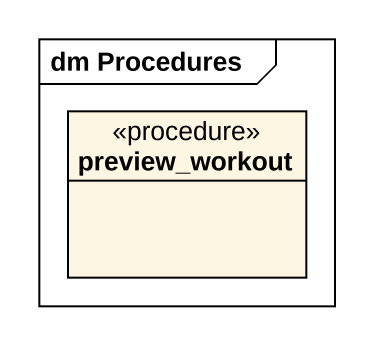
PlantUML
@startuml
mainframe dm Procedures
hide circle
hide empty members
class preview_workout <<procedure>>
@enduml
